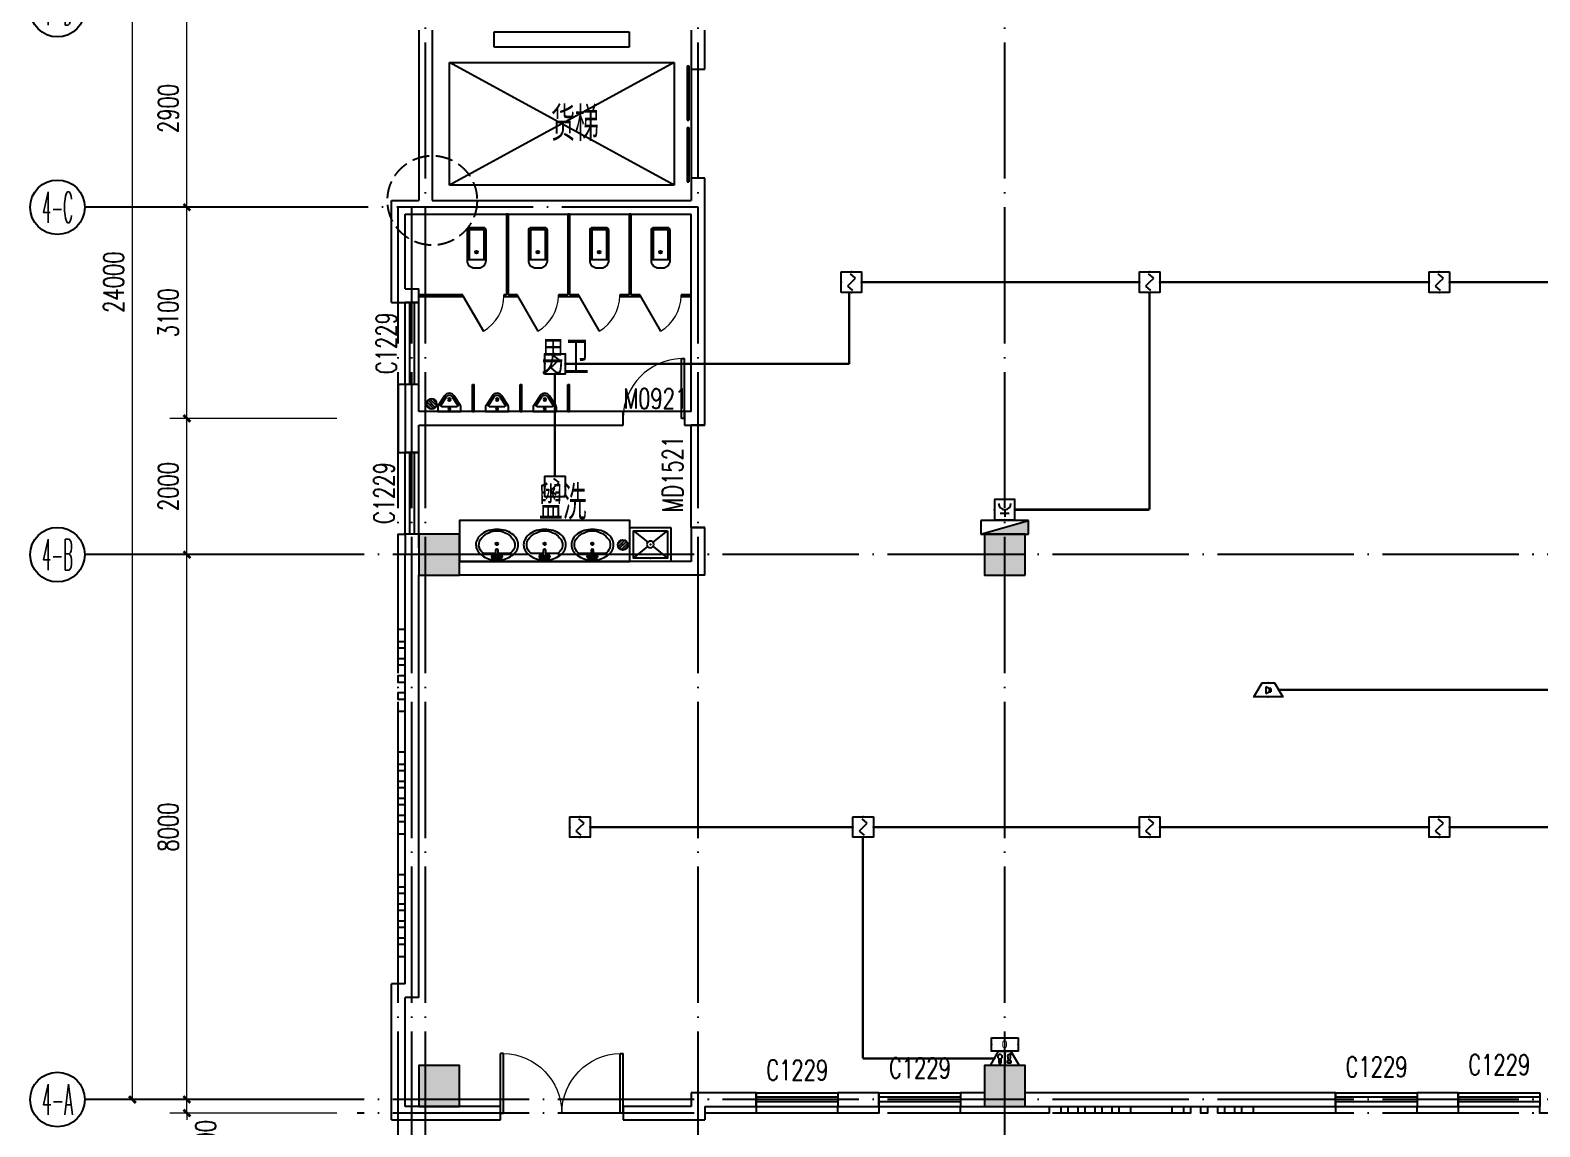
# Model space of a CAD drawing. Extents: x -124594 to 516503, y -3148 to 203159.
# Drawn here: x 179458 to 201608, y 17739 to 33839 of the extents above; entities that cross this region are included whole.
import ezdxf
from ezdxf.enums import TextEntityAlignment as Align

# ---------------------------------------------------------------- set-up
doc = ezdxf.new("R2010")
doc.units = 0
doc.header["$LTSCALE"] = 1000
doc.header["$MEASUREMENT"] = 0
doc.linetypes.add('DASH', pattern=[0.35, 0.25, -0.1])
doc.linetypes.add('DOTE', pattern=[2.42, 2, -0.2, 0.02, -0.2])
for name, color, linetype in [('AXIS', 3, 'Continuous'), ('AXIS_TEXT', 7, 'Continuous'), ('COLUMN', 9, 'Continuous'), ('DOOR_FIRE', 4, 'Continuous'), ('EQUIP-消防', 3, 'Continuous'), ('EQUIP_消火栓', 7, 'Continuous'), ('J-AXIS-轴线', 1, 'DOTE'), ('J-DOOR-窗', 8, 'Continuous'), ('J-DOOR-门', 8, 'Continuous'), ('J-FLOR-洞口', 4, 'Continuous'), ('J-FURN-厨卫', 253, 'Continuous'), ('J-STAIR-电梯', 142, 'Continuous'), ('J-WALL-墙体', 2, 'Continuous'), ('LATRINE', 8, 'Continuous'), ('PUB_HATCH', 8, 'Continuous'), ('PUB_TEXT', 7, 'Continuous'), ('WINDOW_TEXT', 7, 'Continuous'), ('WIRE-应急', 1, 'DASH'), ('WIRE-消防', 222, 'Continuous'), ('WIRE-消防广播', 4, 'TG_BC'), ('装饰柱', 7, 'Continuous')]:
    doc.layers.add(name, color=color, linetype=linetype)
doc.layers.add('建筑底图', color=8, linetype='Continuous', lineweight=5)
doc.styles.add('_TCH_AXIS', font='COMPLEX', dxfattribs={"bigfont": 'GBCBIG'})
doc.styles.add('_TCH_DIM_T3', font='SIMPLEX', dxfattribs={"width": 0.705882, "bigfont": 'GBCBIG'})
doc.styles.add('_TCH_WINDOW', font='SIMPLEX', dxfattribs={"height": 3.5, "bigfont": 'GBCBIG'})
doc.styles.add('_TEL_ATTDEF', font='GBENOR', dxfattribs={"width": 0.8, "height": 3, "bigfont": 'GBCBIG'})
doc.styles.add('COMPLEX', font='COMPLEX')
doc.styles.add('HZ', font='simplex.shx', dxfattribs={"width": 0.7, "bigfont": 'hztxt.shx'})
doc.styles.get("Standard").update_dxf_attribs({"font": 'gbenor.shx', "bigfont": 'gbcbig.shx'})
doc.styles.add('TG_LINETYPE', font='SIMPLEX', dxfattribs={"width": 0.8, "height": 3, "bigfont": 'HZTXT'})
doc.linetypes.add('TG_BC', pattern='A,2,-0.85,["BC",TG_LINETYPE,S=0.1,R=0,X=-0.65,Y=-0.15],0', length=2.85)
doc.dimstyles.new('_TCH_ARCH&&100', dxfattribs={"dimtxt": 297.5, "dimasz": 100, "dimexe": 250, "dimexo": 300, "dimgap": 126.25, "dimtad": 1, "dimdec": 0, "dimzin": 0, "dimdsep": 46, "dimtxsty": '_TCH_DIM_T3', "dimblk": 'ARCHTICK', "dimcen": 0.09, "dimclrt": 7, "dimazin": 2, "dimtfac": 1, "dimtdec": 0, "dimtix": 1, "dimtmove": 2, "dimatfit": 3, "dimfxl": 1, "dimtolj": 1, "dimtzin": 0, "dimarcsym": 0})

# ---------------------------------------------------------------- blocks, each defined once
blk = doc.blocks.new('$lvtry$00000221')
at = {"color": 0}
for p, q in [((-124, -91, 0), (-43, -216, 0)), ((-116, -76, 0), (116, -76, 0)), ((43, -216, 0), (124, -91, 0))]:
    blk.add_line(p, q, dxfattribs=at)
at = {"color": 0, "elevation": 0}
blk.add_lwpolyline([(69, -231, -0.57735), (-69, -231), (-162, -88, -0.145378), (-170, -61), (-170, 0), (170, 0), (170, -61, -0.145378), (162, -88)], format="xyb", close=True, dxfattribs=at)
at = {"color": 0}
for centre, radius in [((0, -177, 0), 20), ((0, -38, 0), 17.7)]:
    blk.add_circle(centre, radius, dxfattribs=at)
for centre, radius, start, end in [((-116, -86, 0), 10, 90, 213.0863), ((0, -191, 0), 50, 210, 330), ((116, -86, 0), 10, 326.9137, 90)]:
    blk.add_arc(centre, radius, start, end, dxfattribs=at)
for p in [(0, -38, 0), (0, -177, 0)]:
    blk.add_point(p, dxfattribs=at)
blk = doc.blocks.new('$lvtry$00000171')
for p, q in [((-74, 11), (-11, 74)), ((-70, -27), (27, 70)), ((-53, -53), (53, 53)), ((-27, -70), (70, 27)), ((11, -74), (74, -11))]:
    blk.add_line(p, q)
blk.add_circle((0, 0), 75)
blk.add_point((0, 0))
blk = doc.blocks.new('$lvtry$00000191')
at = {"color": 0}
for p, q in [((-250, -50, 0), (-39, -219, 0)), ((39, -219, 0), (250, -50, 0)), ((-250, -450, 0), (-39, -281, 0)), ((39, -281, 0), (250, -450, 0))]:
    blk.add_line(p, q, dxfattribs=at)
at = {"color": 0, "elevation": 0}
for points in [[(300, -500), (300, 0), (-300, 0), (-300, -500)], [(250, -450), (250, -50), (-250, -50), (-250, -450)]]:
    blk.add_lwpolyline(points, close=True, dxfattribs=at)
at = {"color": 0}
blk.add_circle((0, -250, 0), 50, dxfattribs=at)
for p in [(0, -50, 0), (0, -250, 0)]:
    blk.add_point(p, dxfattribs=at)
blk = doc.blocks.new('$lvtry$00000196')
at = {"color": 0}
for points in [[(219, -385, 0.106486), (289, -308, 0.130324), (310, -225, 0.130324), (289, -143, 0.106486), (219, -66, 0.084172), (123, -18, 0.073176), (0, 0, 0.073176), (-123, -18, 0.084172), (-219, -66, 0.106486), (-289, -143, 0.130324), (-310, -225, 0.130324), (-289, -308, 0.106486), (-219, -385, 0.084172), (-123, -433, 0.073176), (0, -451, 0.073176), (123, -433, 0.084172)], [(-22, -44), (-17, -142, 1), (21, -142), (26, -44, 0.493794)]]:
    blk.add_lwpolyline(points, format="xyb", close=True, dxfattribs=at)
for points in [[(-218, -329, -0.467303), (-199, -103, -0.154885), (-179, -96), (-17, -96, -0.154885)], [(21, -96), (183, -96, -0.154885), (203, -103, -0.467303), (222, -329, -0.210278), (2, -430, -0.210278), (-218, -329, -0.467303)]]:
    blk.add_lwpolyline(points, format="xyb", dxfattribs=at)
for points in [[(-52, -25), (56, -25)], [(-52, -78), (-20, -78)], [(24, -78), (56, -78)]]:
    blk.add_lwpolyline(points, dxfattribs=at)
for centre, radius in [((-52, -52), 19.4), ((-52, -52), 12.6), ((2, -241), 19.7), ((56, -52), 19.4), ((56, -52), 12.6), ((2, -241), 14.7)]:
    blk.add_circle(centre, radius, dxfattribs=at)
for centre, start, end in [((-52, -52), 90, 270), ((56, -52), 270, 90)]:
    blk.add_arc(centre, 26.5, start, end, dxfattribs=at)
for p in [(2, -62), (2, -241)]:
    blk.add_point(p, dxfattribs=at)
blk = doc.blocks.new('$lvtry$00000202')
at = {"color": 0}
for p, q in [((-110, -40, 0), (-110, -470, 0)), ((100, -30, 0), (-100, -30, 0)), ((110, -470, 0), (110, -40, 0)), ((140, -470, 0), (-140, -470, 0))]:
    blk.add_line(p, q, dxfattribs=at)
at = {"color": 0, "elevation": 0}
blk.add_lwpolyline([(140, -40, 0.414214), (100, 0), (-100, 0, 0.414214), (-140, -40), (-140, -480, 0.414214), (-30, -590), (30, -590, 0.414214), (140, -480)], format="xyb", close=True, dxfattribs=at)
at = {"color": 0}
blk.add_circle((0, -359, 0), 20, dxfattribs=at)
for centre, start, end in [((-100, -40, 0), 90, 180), ((100, -40, 0), 0, 90)]:
    blk.add_arc(centre, 10, start, end, dxfattribs=at)
for p in [(0, 0, 0), (0, -359, 0)]:
    blk.add_point(p, dxfattribs=at)
blk = doc.blocks.new('$TCHSYS$APDOOR2D')
blk.add_line((0.5, 0), (0, 0.866))
at = {"lineweight": 13}
blk.add_arc((0.5, 0), 1, 120, 180, dxfattribs=at)
blk = doc.blocks.new('_ArchTick')
at = {"color": 0, "linetype": 'ByBlock', "const_width": 0.4}
blk.add_lwpolyline([(-0.5, -0.5), (0.5, 0.5)], dxfattribs=at)
blk = doc.blocks.new('*D208')
at = {"layer": 'AXIS', "color": 0, "lineweight": -2, "transparency": 16777216}
for p, q in [((183958, 118791), (180708, 118791)), ((180958, 94791), (180958, 118791)), ((183958, 94791), (180708, 94791))]:
    blk.add_line(p, q, dxfattribs=at)
at = {"layer": 'Defpoints', "color": 0, "transparency": 16777216}
for p in [(180958, 118791), (184258, 118791), (184258, 94791)]:
    blk.add_point(p, dxfattribs=at)
at = {"layer": 'AXIS', "color": 0, "lineweight": -2, "transparency": 16777216, "xscale": 100, "yscale": 100, "zscale": 100}
for p, rotation in [((180958, 118791), 90), ((180958, 94791), 270)]:
    blk.add_blockref('_ArchTick', p, dxfattribs=dict(at, rotation=rotation))
at = {"layer": 'AXIS', "color": 7, "transparency": 16777216, "insert": (180683, 106791), "char_height": 297.5, "attachment_point": 5, "rotation": 90, "style": '_TCH_DIM_T3'}
blk.add_mtext('\\A1;24000', dxfattribs=at)
blk = doc.blocks.new('*D209')
at = {"layer": 'AXIS', "color": 0, "lineweight": -2, "transparency": 16777216}
for p, q in [((181758, 94791), (181758, 94891)), ((183958, 94791), (181508, 94791)), ((183958, 94591), (181508, 94591)), ((181758, 94591), (181758, 94791)), ((181758, 94591), (181758, 94491))]:
    blk.add_line(p, q, dxfattribs=at)
at = {"layer": 'Defpoints', "color": 0, "transparency": 16777216}
for p in [(181758, 94791), (184258, 94791), (184258, 94591)]:
    blk.add_point(p, dxfattribs=at)
at = {"layer": 'AXIS', "color": 0, "lineweight": -2, "transparency": 16777216, "xscale": 100, "yscale": 100, "zscale": 100}
for p, rotation in [((181758, 94791), 270), ((181758, 94591), 90)]:
    blk.add_blockref('_ArchTick', p, dxfattribs=dict(at, rotation=rotation))
at = {"layer": 'AXIS', "color": 7, "transparency": 16777216, "insert": (182033, 94221), "char_height": 297.5, "attachment_point": 5, "rotation": 90, "style": '_TCH_DIM_T3'}
blk.add_mtext('\\A1;200', dxfattribs=at)
blk = doc.blocks.new('*D210')
at = {"layer": 'AXIS', "color": 0, "lineweight": -2, "transparency": 16777216}
for p, q in [((183958, 102791), (181508, 102791)), ((181758, 94791), (181758, 102791)), ((183958, 94791), (181508, 94791))]:
    blk.add_line(p, q, dxfattribs=at)
at = {"layer": 'Defpoints', "color": 0, "transparency": 16777216}
for p in [(181758, 102791), (184258, 102791), (184258, 94791)]:
    blk.add_point(p, dxfattribs=at)
at = {"layer": 'AXIS', "color": 0, "lineweight": -2, "transparency": 16777216, "xscale": 100, "yscale": 100, "zscale": 100}
for p, rotation in [((181758, 102791), 90), ((181758, 94791), 270)]:
    blk.add_blockref('_ArchTick', p, dxfattribs=dict(at, rotation=rotation))
at = {"layer": 'AXIS', "color": 7, "transparency": 16777216, "insert": (181483, 98791), "char_height": 297.5, "attachment_point": 5, "rotation": 90, "style": '_TCH_DIM_T3'}
blk.add_mtext('\\A1;8000', dxfattribs=at)
blk = doc.blocks.new('*D211')
at = {"layer": 'AXIS', "color": 0, "lineweight": -2, "transparency": 16777216}
for p, q in [((183958, 104791), (181508, 104791)), ((181758, 102791), (181758, 104791)), ((183958, 102791), (181508, 102791))]:
    blk.add_line(p, q, dxfattribs=at)
at = {"layer": 'Defpoints', "color": 0, "transparency": 16777216}
for p in [(181758, 104791), (184258, 104791), (184258, 102791)]:
    blk.add_point(p, dxfattribs=at)
at = {"layer": 'AXIS', "color": 0, "lineweight": -2, "transparency": 16777216, "xscale": 100, "yscale": 100, "zscale": 100}
for p, rotation in [((181758, 104791), 90), ((181758, 102791), 270)]:
    blk.add_blockref('_ArchTick', p, dxfattribs=dict(at, rotation=rotation))
at = {"layer": 'AXIS', "color": 7, "transparency": 16777216, "insert": (181483, 103791), "char_height": 297.5, "attachment_point": 5, "rotation": 90, "style": '_TCH_DIM_T3'}
blk.add_mtext('\\A1;2000', dxfattribs=at)
blk = doc.blocks.new('*D212')
at = {"layer": 'AXIS', "color": 0, "lineweight": -2, "transparency": 16777216}
for p, q in [((183958, 107891), (181508, 107891)), ((181758, 104791), (181758, 107891)), ((183958, 104791), (181508, 104791))]:
    blk.add_line(p, q, dxfattribs=at)
at = {"layer": 'Defpoints', "color": 0, "transparency": 16777216}
for p in [(181758, 107891), (184258, 107891), (184258, 104791)]:
    blk.add_point(p, dxfattribs=at)
at = {"layer": 'AXIS', "color": 0, "lineweight": -2, "transparency": 16777216, "xscale": 100, "yscale": 100, "zscale": 100}
for p, rotation in [((181758, 107891), 90), ((181758, 104791), 270)]:
    blk.add_blockref('_ArchTick', p, dxfattribs=dict(at, rotation=rotation))
at = {"layer": 'AXIS', "color": 7, "transparency": 16777216, "insert": (181483, 106341), "char_height": 297.5, "attachment_point": 5, "rotation": 90, "style": '_TCH_DIM_T3'}
blk.add_mtext('\\A1;3100', dxfattribs=at)
blk = doc.blocks.new('*D213')
at = {"layer": 'AXIS', "color": 0, "lineweight": -2, "transparency": 16777216}
for p, q in [((183958, 110791), (181508, 110791)), ((181758, 107891), (181758, 110791)), ((183958, 107891), (181508, 107891))]:
    blk.add_line(p, q, dxfattribs=at)
at = {"layer": 'Defpoints', "color": 0, "transparency": 16777216}
for p in [(181758, 110791), (184258, 110791), (184258, 107891)]:
    blk.add_point(p, dxfattribs=at)
at = {"layer": 'AXIS', "color": 0, "lineweight": -2, "transparency": 16777216, "xscale": 100, "yscale": 100, "zscale": 100}
for p, rotation in [((181758, 110791), 90), ((181758, 107891), 270)]:
    blk.add_blockref('_ArchTick', p, dxfattribs=dict(at, rotation=rotation))
at = {"layer": 'AXIS', "color": 7, "transparency": 16777216, "insert": (181483, 109341), "char_height": 297.5, "attachment_point": 5, "rotation": 90, "style": '_TCH_DIM_T3'}
blk.add_mtext('\\A1;2900', dxfattribs=at)
blk = doc.blocks.new('_FZH')
blk.add_lwpolyline([(-0.5, -0.5), (0.5, -0.5), (0.5, 0.5), (-0.5, 0.5)], close=True)
at = {"layer": 'PUB_HATCH'}
blk.add_solid([(-0.5, -0.5), (0.5, -0.5), (-0.5, 0.5), (0.5, 0.5)], dxfattribs=at)
blk = doc.blocks.new('$TCHSYS$WIN2D')
for p, q in [((-0.5, 0.5), (0.5, 0.5)), ((-0.5, 0.5), (-0.5, -0.5)), ((0.5, 0.5), (0.5, -0.5)), ((0.5, 0.167), (-0.5, 0.167)), ((0.5, -0.167), (-0.5, -0.167)), ((-0.5, -0.5), (0.5, -0.5))]:
    blk.add_line(p, q)
blk = doc.blocks.new('$DORLIB2D$00000127')
at = {"color": 0}
for points in [[(-0.533, 0.795), (-0.533, 0.69)], [(-0.033, 0.795), (-0.533, 0.795)], [(-0.033, 0.795), (-0.033, 0.69)], [(0.533, 0.795), (0.033, 0.795)], [(0.033, 0.795), (0.033, 0.69)], [(0.533, 0.795), (0.533, 0.69)], [(-0.033, 0.69), (-0.533, 0.69)], [(0.533, 0.69), (0.033, 0.69)], [(0.5, 0.5), (-0.5, 0.5)]]:
    blk.add_lwpolyline(points, dxfattribs=at)
blk = doc.blocks.new('$DorLib2D$00000001')
for p, q in [((0.45, 0.975), (0.5, 0.975)), ((0.45, 0), (0.45, 0.975)), ((0.5, 0), (0.5, 0.975)), ((0.5, 0), (0.45, 0))]:
    blk.add_line(p, q)
at = {"lineweight": 13}
blk.add_arc((0.475, 0), 0.975, 91.4693, 180, dxfattribs=at)
blk = doc.blocks.new('$DorLib2D$00000002')
for p, q in [((-0.5, 0), (-0.5, 0.4875)), ((-0.475, 0.4875), (-0.5, 0.4875)), ((-0.475, 0), (-0.475, 0.4875)), ((0.475, 0), (0.475, 0.4875)), ((0.475, 0.4875), (0.5, 0.4875)), ((0.5, 0), (0.5, 0.4875)), ((-0.5, 0), (-0.475, 0)), ((0.5, 0), (0.475, 0))]:
    blk.add_line(p, q)
at = {"lineweight": 13}
for centre, start, end in [((-0.4875, 0), 0, 88.53072), ((0.4875, 0), 91.46928, 180)]:
    blk.add_arc(centre, 0.4875, start, end, dxfattribs=at)
blk = doc.blocks.new('_AXISO')
blk.add_circle((0, 0), 0.5)
at = {"layer": 'AXIS_TEXT', "style": 'COMPLEX', "width": 1.041667}
blk.add_attdef('A', text='', height=0.56, dxfattribs=at).set_placement((-0.25, -0.28), (0.25, -0.28), align=Align.FIT)
blk = doc.blocks.new('$Equip$00002649')
for p, q in [((-0.5, 0.5), (-0.5, -0.5)), ((0.5, 0.5), (-0.5, 0.5)), ((-0.2, 0.2), (0.05, 0.4)), ((0, 0), (-0.2, 0.2)), ((0, 0), (0.2, -0.2)), ((0.5, -0.5), (0.5, 0.5)), ((-0.5, -0.5), (0.5, -0.5)), ((0.2, -0.2), (-0.05, -0.4))]:
    blk.add_line(p, q)
at = {"const_width": 0.0667}
blk.add_lwpolyline([(-0.5, 0.5), (0.5, 0.5), (0.5, -0.5), (-0.5, -0.5), (-0.5, 0.5), (0.5, 0.5)], dxfattribs=at)
for p in [(-0.5, 0), (0, 0.5), (0.5, 0), (0, -0.5)]:
    blk.add_point(p)
at = {"color": 7, "flags": 1}
for tag, height, p in [('A', 0.00002, (0, 0)), ('B', 0.4, (0.762, -0.208))]:
    blk.add_attdef(tag, text='', height=height, dxfattribs=at).set_placement(p, align=Align.MIDDLE_CENTER)
blk = doc.blocks.new('$equip$00002679')
for p, q in [((-0.3, 0.699), (-0.703, 0)), ((-0.703, 0), (0.703, 0)), ((-0.264, 0.249), (-0.304, 0.569)), ((-0.304, 0.569), (-0.128, 0.489)), ((-0.304, 0.249), (-0.304, 0.113)), ((-0.128, 0.249), (-0.304, 0.249)), ((-0.304, 0.113), (-0.128, 0.113)), ((0.3, 0.699), (-0.3, 0.699)), ((0.3, 0.699), (-0.3, 0.699)), ((-0.128, 0.489), (-0.168, 0.249)), ((-0.128, 0.113), (-0.128, 0.249)), ((0, 0.699), (0, 0)), ((0.174, 0.11), (0.174, 0.338)), ((0.294, 0.11), (0.174, 0.11)), ((0.294, 0.338), (0.294, 0.11)), ((0.703, 0), (0.3, 0.699))]:
    blk.add_line(p, q)
at = {"const_width": 0.0667}
for points in [[(-0.299, 0.699), (0.301, 0.699), (0.703, 0), (-0.702, 0), (-0.299, 0.699), (0.301, 0.699)], [(-0.3, 0.699), (0.3, 0.699), (0.703, 0), (-0.703, 0), (-0.3, 0.699), (0.3, 0.699)]]:
    blk.add_lwpolyline(points, dxfattribs=at)
blk.add_circle((0.234, 0.43), 0.111)
for p in [(-0.501, 0.349), (0, 0.699), (0, 0), (0.502, 0.349)]:
    blk.add_point(p)
at = {"color": 7, "flags": 1}
for tag, height, p in [('A', 0.00002, (0, 0)), ('B', 0.4, (0.961, 0.299))]:
    blk.add_attdef(tag, text='', height=height, dxfattribs=at).set_placement(p, align=Align.MIDDLE_CENTER)
blk = doc.blocks.new('$equip$00002786')
for p, q in [((0.65, 0.65), (-0.65, 0.65)), ((-0.65, 0.65), (-0.65, 0)), ((-0.65, 0), (0.65, 0)), ((0.65, 0), (0.65, 0.65))]:
    blk.add_line(p, q)
at = {"const_width": 0.0667}
blk.add_lwpolyline([(-0.65, 0.65), (0.65, 0.65), (0.65, 0), (-0.65, 0), (-0.65, 0.65), (0.65, 0.65)], dxfattribs=at)
for p in [(-0.65, 0.325), (0, 0.65), (0, 0), (0.65, 0.325)]:
    blk.add_point(p)
at = {"color": 7}
blk.add_attdef('$TEXT$', text='', height=0.4, dxfattribs=at).set_placement((0.006, 0.343), align=Align.MIDDLE_CENTER)
at = {"color": 7, "flags": 1}
for tag, p in [('A', (0, 0)), ('B', (0.905, 0.246))]:
    blk.add_attdef(tag, text='', height=0.4, dxfattribs=at).set_placement(p, align=Align.MIDDLE_CENTER)
blk = doc.blocks.new('$equip$00002677')
for p, q in [((-0.3, 0.699), (-0.703, 0)), ((-0.703, 0), (0.703, 0)), ((0.3, 0.699), (-0.3, 0.699)), ((-0.117, 0.421), (-0.117, 0.26)), ((-0.117, 0.421), (-0.036, 0.421)), ((-0.036, 0.26), (-0.117, 0.26)), ((-0.036, 0.421), (0.118, 0.503)), ((-0.036, 0.421), (-0.036, 0.26)), ((0.118, 0.173), (-0.036, 0.26)), ((0.118, 0.503), (0.118, 0.173)), ((0.703, 0), (0.3, 0.699))]:
    blk.add_line(p, q)
at = {"const_width": 0.0667}
blk.add_lwpolyline([(-0.3, 0.699), (0.3, 0.699), (0.703, 0), (-0.703, 0), (-0.3, 0.699), (0.3, 0.699)], dxfattribs=at)
blk.add_lwpolyline([(-0.3, 0.699), (0.3, 0.699), (0.703, 0), (-0.703, 0), (-0.3, 0.699), (0.3, 0.699)], dxfattribs=at)
for p in [(-0.501, 0.349), (0, 0.699), (0, 0), (0.502, 0.349)]:
    blk.add_point(p)
at = {"color": 7, "flags": 1}
for tag, height, p in [('A', 0.00002, (0, 0)), ('B', 0.4, (0.961, 0.299))]:
    blk.add_attdef(tag, text='', height=height, dxfattribs=at).set_placement(p, align=Align.MIDDLE_CENTER)
blk = doc.blocks.new('$equip$00002656')
for p, q in [((-0.5, 1), (-0.5, 0)), ((0.5, 1), (-0.5, 1)), ((0.5, 0), (0.5, 1)), ((-0.5, 0), (0.5, 0)), ((-0.219, 0.331), (0.222, 0.331)), ((0, 0.5), (0, 0.15))]:
    blk.add_line(p, q)
at = {"const_width": 0.0667}
blk.add_lwpolyline([(-0.5, 1), (0.5, 1), (0.5, 0), (-0.5, 0), (-0.5, 1), (0.5, 1)], dxfattribs=at)
blk.add_arc((0, 0.8), 0.3, 180, 0)
for p in [(0, 1), (-0.5, 0.5), (0, 0), (0.5, 0.5)]:
    blk.add_point(p)
at = {"color": 7, "flags": 1}
for tag, height, p in [('A', 0.00002, (0, 0)), ('B', 0.4, (0.762, 0.292))]:
    blk.add_attdef(tag, text='', height=height, dxfattribs=at).set_placement(p, align=Align.MIDDLE_CENTER)
blk = doc.blocks.new('$TwtSys$00000434')
for p, q in [((-0.5, 0.5), (-0.5, -0.5)), ((-0.5, -0.5), (0.5, 0.5)), ((0.5, 0.5), (-0.5, 0.5)), ((0.5, -0.5), (0.5, 0.5)), ((-0.5, -0.5), (0.5, -0.5))]:
    blk.add_line(p, q)
blk.add_solid([(0.5, -0.5), (0.5, 0.5), (-0.5, -0.5)])
blk = doc.blocks.new('GWEEDA')
at = {"layer": 'AXIS', "color": 8}
for p, q in [((184258.3, 107890.8), (180258.3, 107890.8)), ((184258.3, 102790.8), (180258.3, 102790.8)), ((184258.3, 94790.8), (180258.3, 94790.8))]:
    blk.add_line(p, q, dxfattribs=at)
at = {"layer": 'J-AXIS-轴线', "color": 8}
for p, q in [((185258.3, 93790.8), (185258.3, 119790.8)), ((189258.3, 93790.8), (189258.3, 119790.8)), ((193758.3, 93790.8), (193758.3, 119790.8)), ((189258.3, 107890.8), (184258.3, 107890.8)), ((184858.3, 93790.8), (184858.3, 107890.8)), ((185058.3, 93790.8), (185058.3, 107890.8)), ((232758.3, 102790.8), (184258.3, 102790.8)), ((232758.3, 94790.8), (184258.3, 94790.8)), ((232758.3, 94590.8), (184258.3, 94590.8))]:
    blk.add_line(p, q, dxfattribs=at)
at = {"layer": 'J-DOOR-门', "color": 8}
blk.add_line((189058.3, 104890.8), (188158.3, 104890.8), dxfattribs=at)
at = {"layer": 'J-FLOR-洞口', "color": 8, "linetype": 'DASH'}
for p, q in [((189358.3, 104690.8), (189158.3, 104690.8)), ((189158.3, 103190.8), (189358.3, 103190.8))]:
    blk.add_line(p, q, dxfattribs=at)
at = {"layer": 'J-FLOR-洞口', "color": 8}
blk.add_line((189158.3, 103190.8), (189158.3, 104690.8), dxfattribs=at)
at = {"layer": 'J-FURN-厨卫', "color": 8}
blk.add_lwpolyline([(185758.3, 102690.8), (188258.3, 102690.8), (188258.3, 103290.8), (185758.3, 103290.8)], close=True, dxfattribs=at)
at = {"layer": 'J-STAIR-电梯', "color": 8}
for p, q in [((186268.3, 110240.8), (186268.3, 110465.8)), ((186268.3, 110465.8), (188248.3, 110465.8)), ((188248.3, 110465.8), (188248.3, 110240.8)), ((188248.3, 110240.8), (186268.3, 110240.8)), ((185608.3, 108215.8), (185608.3, 110015.8)), ((185608.3, 110015.8), (188908.3, 110015.8)), ((188908.3, 110015.8), (185608.3, 108215.8)), ((188908.3, 108215.8), (185608.3, 110015.8)), ((188908.3, 110015.8), (188908.3, 108215.8)), ((188908.3, 108215.8), (185608.3, 108215.8))]:
    blk.add_line(p, q, dxfattribs=at)
at = {"layer": 'J-WALL-墙体', "color": 8}
for p, q in [((185158.3, 110490.8), (185158.3, 107990.8)), ((185358.3, 110490.8), (185358.3, 107990.8)), ((189158.3, 110490.8), (189158.3, 109915.8)), ((189358.3, 109915.8), (189358.3, 110490.8)), ((189158.3, 109915.8), (189358.3, 109915.8)), ((189358.3, 108315.8), (189158.3, 108315.8)), ((189158.3, 108315.8), (189158.3, 107990.8)), ((189358.3, 107890.8), (189358.3, 108315.8)), ((184758.3, 107990.8), (185158.3, 107990.8)), ((184758.3, 106490.8), (184758.3, 107990.8)), ((185358.3, 107990.8), (189158.3, 107990.8)), ((189358.3, 104790.8), (189358.3, 107890.8)), ((184958.3, 107790.8), (185258.3, 107790.8)), ((184958.3, 106690.8), (184958.3, 107790.8)), ((185258.3, 107790.8), (189158.3, 107790.8)), ((189158.3, 104890.8), (189158.3, 107790.8)), ((184958.3, 106690.8), (185158.3, 106690.8)), ((185158.3, 106490.8), (185158.3, 106690.8)), ((184758.3, 106490.8), (184958.3, 106490.8)), ((184958.3, 106490.8), (185158.3, 106490.8)), ((185158.3, 105290.8), (184958.3, 105290.8)), ((184958.3, 105290.8), (184958.3, 104790.8)), ((185158.3, 104890.8), (185158.3, 105290.8)), ((184958.3, 104790.8), (184958.3, 104290.8)), ((188158.3, 104890.8), (185158.3, 104890.8)), ((188158.3, 104690.8), (188158.3, 104890.8)), ((189158.3, 104890.8), (189058.3, 104890.8)), ((189058.3, 104890.8), (189058.3, 104690.8)), ((189358.3, 104690.8), (189358.3, 104790.8)), ((185158.3, 104690.8), (188158.3, 104690.8)), ((185158.3, 104290.8), (185158.3, 104690.8)), ((189058.3, 104690.8), (189158.3, 104690.8)), ((189158.3, 104690.8), (189358.3, 104690.8)), ((184958.3, 104290.8), (185158.3, 104290.8)), ((185158.3, 103090.8), (184958.3, 103090.8)), ((184958.3, 103090.8), (184958.3, 102790.8)), ((185158.3, 102890.8), (185158.3, 103090.8)), ((189358.3, 103190.8), (189158.3, 103190.8)), ((189158.3, 103190.8), (189158.3, 102690.8)), ((189358.3, 102490.8), (189358.3, 103190.8)), ((184958.3, 102590.8), (184958.3, 102790.8)), ((184958.3, 96490.8), (184958.3, 102590.8)), ((185158.3, 102690.8), (185158.3, 102690.8)), ((189158.3, 102690.8), (185758.3, 102690.8)), ((185158.3, 96290.8), (185158.3, 102490.8)), ((189358.3, 102490.8), (185758.3, 102490.8)), ((184958.3, 96490.8), (184758.3, 96490.8)), ((184758.3, 94490.8), (184758.3, 96490.8)), ((185158.3, 96290.8), (184958.3, 96290.8)), ((184958.3, 94690.8), (184958.3, 96290.8)), ((190108.3, 94890.8), (189158.3, 94890.8)), ((189158.3, 94890.8), (189158.3, 94690.8)), ((190108.3, 94690.8), (190108.3, 94890.8)), ((191908.3, 94890.8), (191308.3, 94890.8)), ((191308.3, 94890.8), (191308.3, 94690.8)), ((191908.3, 94690.8), (191908.3, 94890.8)), ((193458.3, 94890.8), (193108.3, 94890.8)), ((193108.3, 94890.8), (193108.3, 94690.8)), ((198608.3, 94890.8), (194058.3, 94890.8)), ((198608.3, 94690.8), (198608.3, 94890.8)), ((200408.3, 94890.8), (199808.3, 94890.8)), ((199808.3, 94890.8), (199808.3, 94690.8)), ((200408.3, 94690.8), (200408.3, 94890.8)), ((186358.3, 94690.8), (184958.3, 94690.8)), ((186358.3, 94490.8), (186358.3, 94690.8)), ((189158.3, 94690.8), (188158.3, 94690.8)), ((188158.3, 94690.8), (188158.3, 94490.8)), ((189358.3, 94690.8), (190108.3, 94690.8)), ((189358.3, 94690.8), (189358.3, 94490.8)), ((191308.3, 94690.8), (191908.3, 94690.8)), ((193108.3, 94690.8), (193458.3, 94690.8)), ((194058.3, 94690.8), (198608.3, 94690.8)), ((199808.3, 94690.8), (200408.3, 94690.8)), ((184758.3, 94490.8), (186358.3, 94490.8)), ((188158.3, 94490.8), (189358.3, 94490.8))]:
    blk.add_line(p, q, dxfattribs=at)
at = {"layer": 'LATRINE', "color": 8}
for p, q in [((186445.8, 107790.8), (186445.8, 106603.3)), ((186470.8, 107790.8), (186445.8, 107790.8)), ((186470.8, 107790.8), (186470.8, 106603.3)), ((187345.8, 107790.8), (187345.8, 106603.3)), ((187370.8, 107790.8), (187345.8, 107790.8)), ((187370.8, 107790.8), (187370.8, 106603.3)), ((188245.8, 107790.8), (188245.8, 106603.3)), ((188270.8, 107790.8), (188245.8, 107790.8)), ((188270.8, 107790.8), (188270.8, 106603.3)), ((185808.3, 106603.3), (185158.3, 106603.3)), ((185158.3, 106603.3), (185158.3, 106578.3)), ((185158.3, 106578.3), (185808.3, 106578.3)), ((185808.3, 106578.3), (185808.3, 106603.3)), ((186445.8, 106603.3), (186408.3, 106603.3)), ((186408.3, 106603.3), (186408.3, 106578.3)), ((186408.3, 106578.3), (186458.3, 106578.3)), ((186458.3, 106578.3), (186608.3, 106578.3)), ((186608.3, 106603.3), (186470.8, 106603.3)), ((186608.3, 106578.3), (186608.3, 106603.3)), ((187345.8, 106603.3), (187208.3, 106603.3)), ((187208.3, 106603.3), (187208.3, 106578.3)), ((187208.3, 106578.3), (187358.3, 106578.3)), ((187358.3, 106578.3), (187508.3, 106578.3)), ((187508.3, 106603.3), (187370.8, 106603.3)), ((187508.3, 106578.3), (187508.3, 106603.3)), ((188245.8, 106603.3), (188108.3, 106603.3)), ((188108.3, 106603.3), (188108.3, 106578.3)), ((188108.3, 106578.3), (188258.3, 106578.3)), ((188258.3, 106578.3), (188408.3, 106578.3)), ((188408.3, 106603.3), (188270.8, 106603.3)), ((188408.3, 106578.3), (188408.3, 106603.3)), ((189158.3, 106603.3), (189008.3, 106603.3)), ((189008.3, 106603.3), (189008.3, 106578.3)), ((189008.3, 106578.3), (189158.3, 106578.3)), ((189158.3, 106578.3), (189158.3, 106603.3)), ((185945.8, 104890.8), (185945.8, 105290.8)), ((185945.8, 105290.8), (185970.8, 105290.8)), ((185970.8, 104890.8), (185970.8, 105290.8)), ((186645.8, 104890.8), (186645.8, 105290.8)), ((186645.8, 105290.8), (186670.8, 105290.8)), ((186670.8, 104890.8), (186670.8, 105290.8)), ((187345.8, 104890.8), (187345.8, 105290.8)), ((187345.8, 105290.8), (187370.8, 105290.8)), ((187370.8, 104890.8), (187370.8, 105290.8)), ((185945.8, 104890.8), (185970.8, 104890.8)), ((186645.8, 104890.8), (186670.8, 104890.8)), ((187345.8, 104890.8), (187370.8, 104890.8))]:
    blk.add_line(p, q, dxfattribs=at)
at = {"layer": '装饰柱', "color": 8}
for points in [[(184958.3, 105290.8), (184858.3, 105290.8), (184858.3, 104290.8), (184958.3, 104290.8)], [(184958.3, 101690.8), (184858.3, 101690.8), (184858.3, 103090.8), (184958.3, 103090.8)], [(184958.3, 101415.8), (184858.3, 101415.8), (184858.3, 101515.8), (184958.3, 101515.8)], [(184958.3, 101165.8), (184858.3, 101165.8), (184858.3, 101265.8), (184958.3, 101265.8)], [(184958.3, 100915.8), (184858.3, 100915.8), (184858.3, 101015.8), (184958.3, 101015.8)], [(184958.3, 100665.8), (184858.3, 100665.8), (184858.3, 100765.8), (184958.3, 100765.8)], [(184958.3, 99890.8), (184858.3, 99890.8), (184858.3, 100490.8), (184958.3, 100490.8)], [(184958.3, 99890.8), (184858.3, 99890.8), (184858.3, 100290.8), (184858.3, 100290.8)], [(184958.3, 99615.8), (184858.3, 99615.8), (184858.3, 99715.8), (184958.3, 99715.8)], [(184958.3, 99365.8), (184858.3, 99365.8), (184858.3, 99465.8), (184958.3, 99465.8)], [(184958.3, 99115.8), (184858.3, 99115.8), (184858.3, 99215.8), (184958.3, 99215.8)], [(184958.3, 98865.8), (184858.3, 98865.8), (184858.3, 98965.8), (184958.3, 98965.8)], [(184958.3, 98090.8), (184858.3, 98090.8), (184858.3, 98690.8), (184958.3, 98690.8)], [(184958.3, 97815.8), (184858.3, 97815.8), (184858.3, 97915.8), (184958.3, 97915.8)], [(184958.3, 97565.8), (184858.3, 97565.8), (184858.3, 97665.8), (184958.3, 97665.8)], [(184958.3, 97315.8), (184858.3, 97315.8), (184858.3, 97415.8), (184958.3, 97415.8)], [(184958.3, 97065.8), (184858.3, 97065.8), (184858.3, 97165.8), (184958.3, 97165.8)], [(184858.3, 96490.8), (184858.3, 96890.8), (184958.3, 96890.8)], [(190108.3, 94690.8), (190108.3, 94590.8), (189358.3, 94590.8), (189358.3, 94590.8)], [(191908.3, 94690.8), (191908.3, 94590.8), (191308.3, 94590.8), (191308.3, 94690.8)], [(194408.3, 94690.8), (194408.3, 94590.8), (193108.3, 94590.8), (193108.3, 94690.8)], [(194683.3, 94690.8), (194683.3, 94590.8), (194583.3, 94590.8), (194583.3, 94690.8)], [(194933.3, 94690.8), (194933.3, 94590.8), (194833.3, 94590.8), (194833.3, 94690.8)], [(195183.3, 94690.8), (195183.3, 94590.8), (195083.3, 94590.8), (195083.3, 94690.8)], [(195433.3, 94690.8), (195433.3, 94590.8), (195333.3, 94590.8), (195333.3, 94690.8)], [(196208.3, 94690.8), (196208.3, 94590.8), (195608.3, 94590.8), (195608.3, 94690.8)], [(196483.3, 94690.8), (196483.3, 94590.8), (196383.3, 94590.8), (196383.3, 94690.8)], [(196733.3, 94690.8), (196733.3, 94590.8), (196633.3, 94590.8), (196633.3, 94690.8)], [(196983.3, 94690.8), (196983.3, 94590.8), (196883.3, 94590.8), (196883.3, 94690.8)], [(197233.3, 94690.8), (197233.3, 94590.8), (197133.3, 94590.8), (197133.3, 94690.8)], [(198608.3, 94690.8), (198608.3, 94590.8), (197408.3, 94590.8), (197408.3, 94690.8)], [(200408.3, 94690.8), (200408.3, 94590.8), (199808.3, 94590.8), (199808.3, 94690.8)], [(202908.3, 94690.8), (202908.3, 94590.8), (201608.3, 94590.8), (201608.3, 94690.8)]]:
    blk.add_lwpolyline(points, dxfattribs=at)
at = {"layer": 'AXIS', "color": 8}
ref = blk.add_blockref('_AXISO', (179858.3, 110790.8), dxfattribs=dict(at, xscale=800, yscale=800, zscale=800))
ref.add_attrib('A', '4-D', dxfattribs={"layer": 'AXIS_TEXT', "color": 8, "height": 452.55, "style": '_TCH_AXIS', "width": 0.328125}).set_placement((179632.1, 110564.5), (180084.6, 110564.5), align=Align.FIT)
ref = blk.add_blockref('_AXISO', (179858.3, 107890.8), dxfattribs=dict(at, xscale=800, yscale=800, zscale=800))
ref.add_attrib('A', '4-C', dxfattribs={"layer": 'AXIS_TEXT', "color": 8, "height": 452.55, "style": '_TCH_AXIS', "width": 0.33871}).set_placement((179632.1, 107664.5), (180084.6, 107664.5), align=Align.FIT)
ref = blk.add_blockref('_AXISO', (179858.3, 102790.8), dxfattribs=dict(at, xscale=800, yscale=800, zscale=800))
ref.add_attrib('A', '4-B', dxfattribs={"layer": 'AXIS_TEXT', "color": 8, "height": 452.55, "style": '_TCH_AXIS', "width": 0.328125}).set_placement((179632.1, 102564.5), (180084.6, 102564.5), align=Align.FIT)
ref = blk.add_blockref('_AXISO', (179858.3, 94790.8), dxfattribs=dict(at, xscale=800, yscale=800, zscale=800))
ref.add_attrib('A', '4-A', dxfattribs={"layer": 'AXIS_TEXT', "color": 8, "height": 452.55, "style": '_TCH_AXIS', "width": 0.323077}).set_placement((179632.1, 94564.5), (180084.6, 94564.5), align=Align.FIT)
at = {"layer": 'COLUMN', "color": 8, "xscale": 600, "yscale": 600, "zscale": 600, "rotation": 90}
for p in [(185458.3, 102790.8), (193758.3, 102790.8), (185458.3, 94990.8), (193758.3, 94990.8)]:
    blk.add_blockref('_FZH', p, dxfattribs=at)
at = {"layer": 'DOOR_FIRE', "color": 8, "xscale": -1800, "yscale": 1800, "zscale": 200}
blk.add_blockref('$DorLib2D$00000002', (187258.3, 94590.8), dxfattribs=at)
at = {"layer": 'J-DOOR-窗', "color": 8}
ref = blk.add_blockref('$TCHSYS$WIN2D', (185058.3, 105890.8), dxfattribs=dict(at, xscale=1200, yscale=-200, zscale=200, rotation=90))
ref.add_attrib('A', 'C1229', (184832.1, 105440.8), dxfattribs={"layer": 'WINDOW_TEXT', "color": 8, "height": 297.5, "rotation": 90, "style": '_TCH_WINDOW', "width": 0.705882})
ref = blk.add_blockref('$TCHSYS$WIN2D', (185058.3, 103690.8), dxfattribs=dict(at, xscale=1200, yscale=-200, zscale=200, rotation=90))
ref.add_attrib('A', 'C1229', (184798.7, 103240.8), dxfattribs={"layer": 'WINDOW_TEXT', "color": 8, "height": 297.5, "rotation": 90, "style": '_TCH_WINDOW', "width": 0.705882})
ref = blk.add_blockref('$TCHSYS$WIN2D', (190708.3, 94790.8), dxfattribs=dict(at, xscale=1200, yscale=200, zscale=200))
ref.add_attrib('A', 'C1229', (190258.3, 95073.9), dxfattribs={"layer": 'WINDOW_TEXT', "color": 8, "height": 297.5, "style": '_TCH_WINDOW', "width": 0.705882})
ref = blk.add_blockref('$TCHSYS$WIN2D', (192508.3, 94790.8), dxfattribs=dict(at, xscale=1200, yscale=200, zscale=200))
ref.add_attrib('A', 'C1229', (192058.3, 95106), dxfattribs={"layer": 'WINDOW_TEXT', "color": 8, "height": 297.5, "style": '_TCH_WINDOW', "width": 0.705882})
ref = blk.add_blockref('$TCHSYS$WIN2D', (199208.3, 94790.8), dxfattribs=dict(at, xscale=1200, yscale=200, zscale=200))
ref.add_attrib('A', 'C1229', (198758.3, 95122.5), dxfattribs={"layer": 'WINDOW_TEXT', "color": 8, "height": 297.5, "style": '_TCH_WINDOW', "width": 0.705882})
ref = blk.add_blockref('$TCHSYS$WIN2D', (201008.3, 94790.8), dxfattribs=dict(at, xscale=1200, yscale=200, zscale=200))
ref.add_attrib('A', 'C1229', (200558.3, 95154.6), dxfattribs={"layer": 'WINDOW_TEXT', "color": 8, "height": 297.5, "style": '_TCH_WINDOW', "width": 0.705882})
at = {"layer": 'J-DOOR-门', "color": 8, "xscale": 1600, "yscale": 200, "zscale": 200, "rotation": 90}
blk.add_blockref('$DORLIB2D$00000127', (189258.3, 109115.8), dxfattribs=at)
at = {"layer": 'J-DOOR-门', "color": 8}
ref = blk.add_blockref('$DorLib2D$00000001', (188608.3, 104790.8), dxfattribs=dict(at, xscale=-900, yscale=-900, zscale=200, rotation=180))
ref.add_attrib('A', 'M0921', (188163.3, 104934), dxfattribs={"layer": 'WINDOW_TEXT', "color": 8, "height": 297.5, "style": '_TCH_WINDOW', "width": 0.705882})
at = {"layer": 'J-FURN-厨卫', "color": 8}
for name, p in [('$lvtry$00000202', (186008.3, 107590.8)), ('$lvtry$00000202', (186908.3, 107590.8)), ('$lvtry$00000202', (187808.3, 107590.8)), ('$lvtry$00000202', (188708.3, 107590.8)), ('$lvtry$00000171', (188155.5, 102933))]:
    blk.add_blockref(name, p, dxfattribs=at)
at = {"layer": 'J-FURN-厨卫', "color": 8, "yscale": -1, "rotation": 180}
blk.add_blockref('$lvtry$00000171', (185348.6, 105005.7), dxfattribs=at)
at = {"layer": 'J-FURN-厨卫', "color": 8, "yscale": -1}
for name, p in [('$lvtry$00000221', (185608.3, 104890.8)), ('$lvtry$00000221', (186308.3, 104890.8)), ('$lvtry$00000221', (187008.3, 104890.8)), ('$lvtry$00000191', (188558.3, 102690.8))]:
    blk.add_blockref(name, p, dxfattribs=at)
at = {"layer": 'J-FURN-厨卫', "color": 8, "rotation": 180}
for p in [(186308.3, 102710.8), (187008.3, 102710.8), (187708.3, 102710.8)]:
    blk.add_blockref('$lvtry$00000196', p, dxfattribs=at)
at = {"layer": 'LATRINE', "color": 8, "xscale": 600, "yscale": 600, "zscale": 25, "rotation": 180}
for p in [(186108.3, 106590.8), (186908.3, 106590.8), (187808.3, 106590.8), (188708.3, 106590.8)]:
    blk.add_blockref('$TCHSYS$APDOOR2D', p, dxfattribs=at)
at = {"layer": 'PUB_TEXT', "color": 8, "style": 'HZ', "width": 0.7}
for s, p in [('货梯', (187101.6, 108864.5)), ('男卫', (186956.9, 105436.6)), ('盥洗', (186921.6, 103304.4))]:
    blk.add_text(s, height=500, dxfattribs=at).set_placement(p)
at = {"layer": 'WINDOW_TEXT', "color": 8, "style": '_TCH_WINDOW', "width": 0.705882}
blk.add_text('MD1521', height=297.5, rotation=90, dxfattribs=at).set_placement((189032.1, 103410.8))
at = {"layer": 'AXIS', "color": 8}
for p1, p2, distance, picture, middle in [((184258.3, 94790.8), (184258.3, 118790.8), 3300, '*D208', (180683.3, 106790.8)), ((184258.3, 107890.8), (184258.3, 110790.8), 2500, '*D213', (181483.3, 109340.8)), ((184258.3, 104790.8), (184258.3, 107890.8), 2500, '*D212', (181483.3, 106340.8)), ((184258.3, 102790.8), (184258.3, 104790.8), 2500, '*D211', (181483.3, 103790.8)), ((184258.3, 94790.8), (184258.3, 102790.8), 2500, '*D210', (181483.3, 98790.8))]:
    dim = blk.add_aligned_dim(p1=p1, p2=p2, distance=distance, dimstyle='_TCH_ARCH&&100', dxfattribs=at)
    dim.commit()
    dim.dimension.update_dxf_attribs({"geometry": picture, "text_midpoint": middle})
dim = blk.add_linear_dim(base=(181758.3, 94790.8), p1=(184258.3, 94590.8), p2=(184258.3, 94790.8), angle=90, dimstyle='_TCH_ARCH&&100', dxfattribs=at)
dim.commit()
dim.dimension.update_dxf_attribs({"geometry": '*D209', "text_midpoint": (182033.3, 94220.8), "dimtype": 161})

msp = doc.modelspace()

# ---------------------------------------------------------------- linework, layer by layer
at = {"layer": 'WIRE-应急'}
msp.add_circle((185358, 31339), 657, dxfattribs=at)
at = {"layer": 'WIRE-消防', "const_width": 35}
for points in [[(195733, 30139), (191658, 30139)], [(199983, 30139), (196033, 30139)], [(204233, 30139), (200283, 30139)], [(191475, 28939), (191475, 29989)], [(195881, 26799), (195881, 29989)], [(187158, 27289), (187158, 28789)], [(191475, 28939), (187308, 28939)], [(193908, 26799), (195881, 26799)], [(191531, 22139), (187675, 22139)], [(195733, 22139), (191831, 22139)], [(199983, 22139), (196033, 22139)], [(204233, 22139), (200283, 22139)], [(191675, 18743), (191675, 21989)], [(193608, 18743), (191675, 18743)]]:
    msp.add_lwpolyline(points, dxfattribs=at)
at = {"layer": 'WIRE-消防广播', "const_width": 35}
msp.add_lwpolyline([(212475, 24154), (197776, 24154)], dxfattribs=at)

# ---------------------------------------------------------------- block references
at = {"layer": 'EQUIP-消防', "yscale": 300, "zscale": 300}
for name, p, xscale in [('$Equip$00002649', (191508, 30139), -300), ('$Equip$00002649', (195883, 30139), -300), ('$Equip$00002649', (200133, 30139), -300), ('$Equip$00002649', (187158, 28939), -300), ('$Equip$00002649', (187158, 27139), -300), ('$equip$00002656', (193758, 26649), 300), ('$equip$00002677', (197625, 24049), -300), ('$Equip$00002649', (187525, 22139), -300), ('$Equip$00002649', (191681, 22139), -300), ('$Equip$00002649', (195883, 22139), -300), ('$Equip$00002649', (200133, 22139), -300), ('$equip$00002679', (193758, 18639), -300)]:
    msp.add_blockref(name, p, dxfattribs=dict(at, xscale=xscale))
at = {"layer": 'EQUIP-消防'}
ref = msp.add_blockref('$equip$00002786', (193758, 18848), dxfattribs=dict(at, xscale=-300, yscale=300, zscale=300))
ref.add_attrib('$TEXT$', 'O', dxfattribs={"layer": '0', "color": 7, "height": 120, "style": '_TEL_ATTDEF'}).set_placement((193756, 18951), align=Align.MIDDLE_CENTER)
at = {"layer": 'EQUIP_消火栓', "xscale": 700, "yscale": 200, "zscale": 700}
msp.add_blockref('$TwtSys$00000434', (193758, 26539), dxfattribs=at)
at = {"layer": '建筑底图'}
msp.add_blockref('GWEEDA', (0, -76652), dxfattribs=at)

doc.saveas('drawing.dxf')
